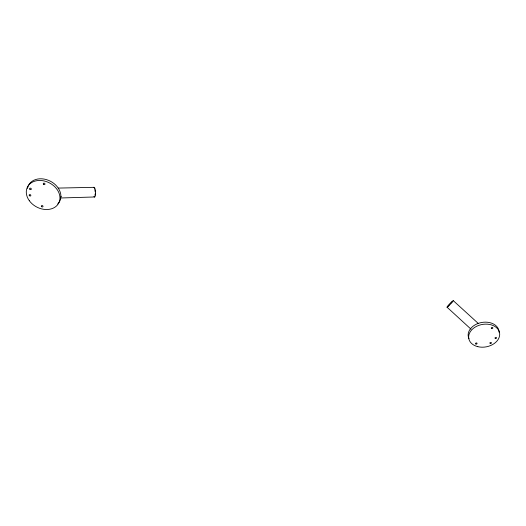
<?xml version="1.0" encoding="UTF-8"?>
<svg xmlns="http://www.w3.org/2000/svg" width="526" height="526" viewBox="0 0 526 526"><rect width="100%" height="100%" fill="white"/><g stroke="black" fill="none" stroke-linecap="round" stroke-linejoin="round"><path stroke-width="0.79" d="M471.007 329.184L447.008 307.164L449.73 304.212M447.948 306.191L449.296 304.672M478.509 323.661L453.267 300.648L450.539 303.601M450.756 303.37L452.327 301.628L450.598 303.311M449.243 304.679L450.499 303.364M450.71 303.469L449.776 304.442M449.875 304.015L450.19 303.686M450.387 303.528L453.261 300.642M449.888 304.284L447.021 307.171M449.677 304.495L447.955 306.191M60.628 197.986L94.739 196.974M58.228 188.084L93.891 187.328M94.424 188.722A3.597 0.874 87.2 0 1 94.601 189.012M94.917 189.978A3.597 0.874 87.2 0 1 95.18 191.858M95.16 193.91A3.597 0.874 87.2 0 1 94.917 195.218M61.292 196.566A3.662 0.75 87 0 1 61.134 196.343M93.694 187.558A4.898 1.19 87.2 0 1 95.528 192.529A4.898 1.19 87.2 0 1 93.93 196.402M27.503 188.374A17.516 13.61 27.1 0 1 50.397 181.214A17.516 13.61 27.1 0 1 57.722 203.983M468.975 338.665A15.616 11.362 -10.5 0 1 481.053 322.602A15.616 11.362 -10.5 0 1 499.108 332.327M29.318 200.722A17.575 13.637 27 0 0 58.379 203.687A17.575 13.637 27 0 0 41.672 180.549A17.575 13.637 27 0 0 29.318 200.722M43.461 184.185A0.888 0.697 27.8 0 0 44.92 184.304A0.888 0.697 27.8 0 0 44.052 183.14A0.888 0.697 27.8 0 0 43.461 184.185M29.778 189.143A0.888 0.684 28 0 0 31.244 189.36A0.888 0.684 28 0 0 30.455 188.17A0.888 0.684 28 0 0 29.778 189.143M29.318 195.593A0.881 0.677 27.5 0 0 30.771 195.731A0.881 0.677 27.5 0 0 29.916 194.581A0.881 0.677 27.5 0 0 29.318 195.593M41.501 206.54A0.868 0.671 26.2 0 0 42.935 206.652A0.868 0.671 26.2 0 0 42.08 205.535A0.868 0.671 26.2 0 0 41.501 206.54M477.832 346.68A15.662 11.375 -10.5 0 0 499.615 333.142A15.662 11.375 -10.5 0 0 475.031 327.179A15.662 11.375 -10.5 0 0 477.832 346.68M491.771 328.533A0.789 0.579 -11.3 0 0 492.849 327.823A0.789 0.579 -11.3 0 0 491.593 327.553A0.789 0.579 -11.3 0 0 491.771 328.533M495.466 338.514A0.782 0.565 -11 0 0 496.544 337.823A0.782 0.565 -11 0 0 495.308 337.547A0.782 0.565 -11 0 0 495.466 338.514M490.311 343.511A0.776 0.559 -10.5 0 0 491.422 342.86A0.776 0.559 -10.5 0 0 490.219 342.538A0.776 0.559 -10.5 0 0 490.311 343.511M475.977 344.043A0.776 0.559 -9.7 0 0 477.062 343.386A0.776 0.559 -9.7 0 0 475.852 343.077A0.776 0.559 -9.7 0 0 475.977 344.043"/></g></svg>
